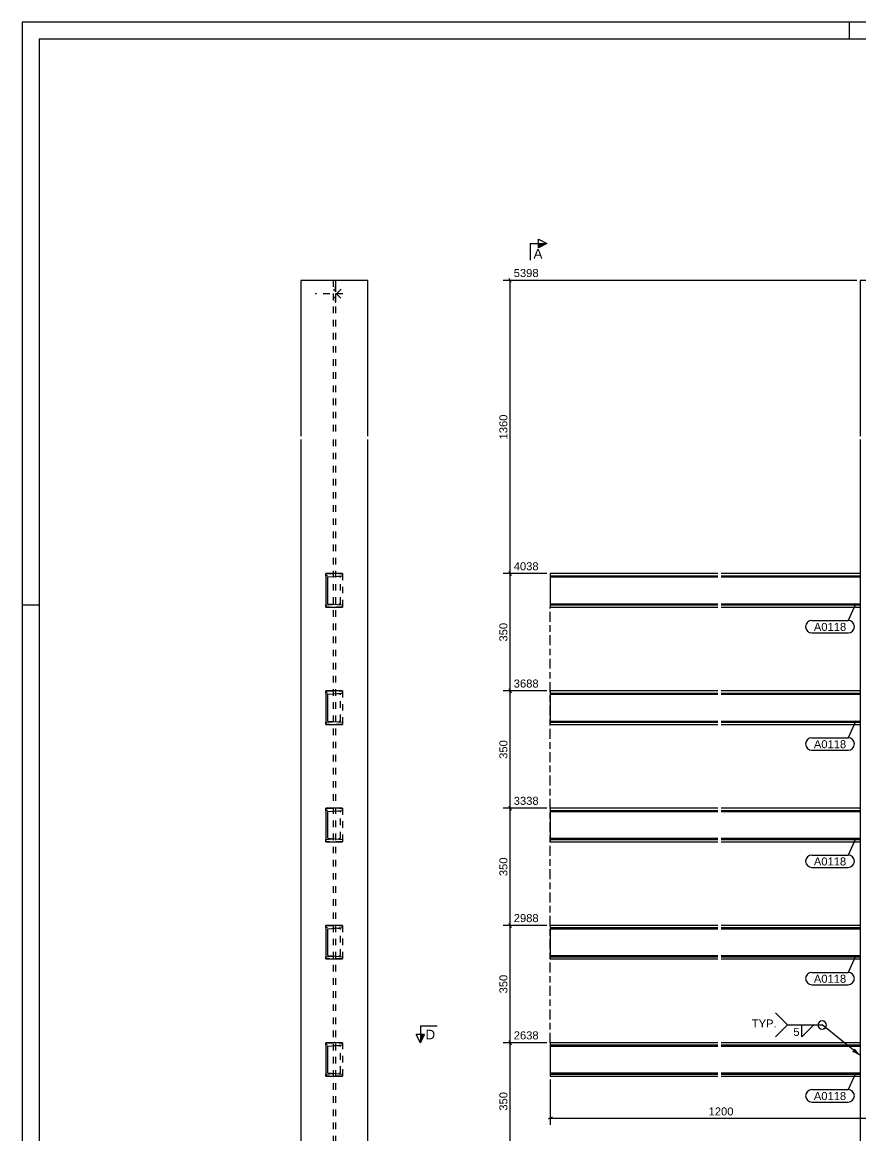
# Model space of a CAD drawing. Header units: millimetres. Extents: x -278 to 563, y -75 to 519.
# Drawn here: x -277.7 to -27.3, y 187.2 to 519.5 of the extents above; entities that cross this region are included whole.
import ezdxf

# ---------------------------------------------------------------- set-up
doc = ezdxf.new("R2010")
doc.units = ezdxf.units.MM
doc.linetypes.add('DXK_LINE_DOT2', pattern=[3.9198, 1.9599, -1.9599])
doc.linetypes.add('DXK_LINE_DOT6', pattern=[6.9771, 2.979, -1.0191, 1.9599, -1.0191])
doc.styles.add('Arial', font='ARIAL.TTF', dxfattribs={"height": 0.2})

# ---------------------------------------------------------------- blocks, each defined once
blk = doc.blocks.new('Unknown-43703786-1768')
at = {"color": 5, "linetype": 'Continuous'}
for p, q in [((563.35, 519.48), (-277.65, 519.48)), ((-277.65, 519.48), (-277.65, -74.52)), ((558.35, 514.48), (-272.65, 514.48)), ((-272.65, 514.48), (-272.65, -69.52))]:
    blk.add_line(p, q, dxfattribs=at)
at = {"color": 7, "linetype": 'Continuous'}
for p, q in [((-30.65, 514.48), (-30.65, 519.48)), ((-272.65, 345.48), (-277.65, 345.48))]:
    blk.add_line(p, q, dxfattribs=at)
blk = doc.blocks.new('Part-43703786-5475 - 5470')
at = {"color": 2, "linetype": 'Continuous'}
for p, q in [((-187, 214.95), (-187, 204.95)), ((-182, 214.95), (-187, 214.95)), ((-186.4, 213.948), (-182, 214.3)), ((-186.4, 205.952), (-186.4, 213.948)), ((-182, 214.3), (-182, 214.95)), ((-187, 204.95), (-182, 204.95)), ((-186.4, 205.952), (-182, 205.6)), ((-182, 205.6), (-182, 204.95))]:
    blk.add_line(p, q, dxfattribs=at)
blk = doc.blocks.new('Part-43703786-5476 - 5470')
at = {"color": 7, "linetype": 'DXK_LINE_DOT2'}
for p, q in [((-187, 214.3), (-187, 214.95)), ((-187, 214.95), (-182, 214.95)), ((-182.6, 213.948), (-187, 214.3)), ((-182.6, 205.952), (-182.6, 213.948)), ((-182, 214.95), (-182, 204.95)), ((-187, 205.6), (-182.6, 205.952)), ((-187, 204.95), (-187, 205.6)), ((-182, 204.95), (-187, 204.95))]:
    blk.add_line(p, q, dxfattribs=at)
blk = doc.blocks.new('Part-43703786-5477 - 5470')
at = {"color": 2, "linetype": 'Continuous'}
for p, q in [((-187, 249.95), (-187, 239.95)), ((-182, 249.95), (-187, 249.95)), ((-186.4, 248.948), (-182, 249.3)), ((-182, 249.3), (-182, 249.95)), ((-186.4, 240.952), (-186.4, 248.948)), ((-187, 239.95), (-182, 239.95)), ((-186.4, 240.952), (-182, 240.6)), ((-182, 240.6), (-182, 239.95))]:
    blk.add_line(p, q, dxfattribs=at)
blk = doc.blocks.new('Part-43703786-5478 - 5470')
at = {"color": 7, "linetype": 'DXK_LINE_DOT2'}
for p, q in [((-187, 249.3), (-187, 249.95)), ((-187, 249.95), (-182, 249.95)), ((-182.6, 248.948), (-187, 249.3)), ((-182, 249.95), (-182, 239.95)), ((-182.6, 240.952), (-182.6, 248.948)), ((-187, 240.6), (-182.6, 240.952)), ((-187, 239.95), (-187, 240.6)), ((-182, 239.95), (-187, 239.95))]:
    blk.add_line(p, q, dxfattribs=at)
blk = doc.blocks.new('Part-43703786-5479 - 5470')
at = {"color": 2, "linetype": 'Continuous'}
for p, q in [((-187, 284.95), (-187, 274.95)), ((-182, 284.95), (-187, 284.95)), ((-186.4, 283.948), (-182, 284.3)), ((-186.4, 275.952), (-186.4, 283.948)), ((-182, 284.3), (-182, 284.95)), ((-186.4, 275.952), (-182, 275.6)), ((-187, 274.95), (-182, 274.95)), ((-182, 275.6), (-182, 274.95))]:
    blk.add_line(p, q, dxfattribs=at)
blk = doc.blocks.new('Part-43703786-5480 - 5470')
at = {"color": 7, "linetype": 'DXK_LINE_DOT2'}
for p, q in [((-187, 284.3), (-187, 284.95)), ((-187, 284.95), (-182, 284.95)), ((-182.6, 283.948), (-187, 284.3)), ((-182.6, 275.952), (-182.6, 283.948)), ((-182, 284.95), (-182, 274.95)), ((-187, 275.6), (-182.6, 275.952)), ((-187, 274.95), (-187, 275.6)), ((-182, 274.95), (-187, 274.95))]:
    blk.add_line(p, q, dxfattribs=at)
blk = doc.blocks.new('Part-43703786-5481 - 5470')
at = {"color": 2, "linetype": 'Continuous'}
for p, q in [((-187, 319.95), (-187, 309.95)), ((-182, 319.95), (-187, 319.95)), ((-186.4, 318.948), (-182, 319.3)), ((-182, 319.3), (-182, 319.95)), ((-186.4, 310.952), (-186.4, 318.948)), ((-187, 309.95), (-182, 309.95)), ((-186.4, 310.952), (-182, 310.6)), ((-182, 310.6), (-182, 309.95))]:
    blk.add_line(p, q, dxfattribs=at)
blk = doc.blocks.new('Part-43703786-5482 - 5470')
at = {"color": 7, "linetype": 'DXK_LINE_DOT2'}
for p, q in [((-187, 319.3), (-187, 319.95)), ((-187, 319.95), (-182, 319.95)), ((-182.6, 318.948), (-187, 319.3)), ((-182, 319.95), (-182, 309.95)), ((-182.6, 310.952), (-182.6, 318.948)), ((-187, 310.6), (-182.6, 310.952)), ((-187, 309.95), (-187, 310.6)), ((-182, 309.95), (-187, 309.95))]:
    blk.add_line(p, q, dxfattribs=at)
blk = doc.blocks.new('Part-43703786-5483 - 5470')
at = {"color": 2, "linetype": 'Continuous'}
for p, q in [((-187, 354.95), (-187, 344.95)), ((-182, 354.95), (-187, 354.95)), ((-186.4, 353.948), (-182, 354.3)), ((-186.4, 345.952), (-186.4, 353.948)), ((-182, 354.3), (-182, 354.95)), ((-186.4, 345.952), (-182, 345.6)), ((-182, 345.6), (-182, 344.95)), ((-187, 344.95), (-182, 344.95))]:
    blk.add_line(p, q, dxfattribs=at)
blk = doc.blocks.new('Part-43703786-5484 - 5470')
at = {"color": 7, "linetype": 'DXK_LINE_DOT2'}
for p, q in [((-187, 354.3), (-187, 354.95)), ((-187, 354.95), (-182, 354.95)), ((-182.6, 353.948), (-187, 354.3)), ((-182.6, 345.952), (-182.6, 353.948)), ((-182, 354.95), (-182, 344.95)), ((-187, 345.6), (-182.6, 345.952)), ((-187, 344.95), (-187, 345.6)), ((-182, 344.95), (-187, 344.95))]:
    blk.add_line(p, q, dxfattribs=at)
blk = doc.blocks.new('Part-43703786-5486 - 5470')
at = {"color": 2, "linetype": 'Continuous'}
for p, q in [((-174.5, 442.45), (-194.5, 442.45)), ((-194.5, 442.45), (-194.5, 395.95)), ((-174.5, 395.95), (-174.5, 442.45)), ((-183.87, 438.45), (-182.47, 439.85)), ((-183.87, 438.45), (-182.57, 437.15)), ((-194.5, 394.95), (-194.5, 57.95)), ((-174.5, 57.95), (-174.5, 394.95))]:
    blk.add_line(p, q, dxfattribs=at)
at = {"color": 7, "linetype": 'DXK_LINE_DOT2'}
for p, q in [((-184.82, 442.45), (-184.82, 395.95)), ((-184.17, 442.45), (-184.17, 395.95)), ((-184.82, 394.95), (-184.82, 57.95)), ((-184.17, 394.95), (-184.17, 57.95))]:
    blk.add_line(p, q, dxfattribs=at)
blk = doc.blocks.new('Bolt-43703786-5488 - 5470')
at = {"color": 3, "linetype": 'DXK_LINE_DOT2'}
for p, q in [((-184.175, 439.55), (-184.825, 439.55)), ((-184.175, 439.55), (-184.825, 439.55)), ((-181.925, 438.45), (-190.175, 438.45)), ((-181.925, 438.45), (-190.175, 438.45)), ((-184.175, 437.35), (-184.825, 437.35)), ((-184.175, 437.35), (-184.825, 437.35))]:
    blk.add_line(p, q, dxfattribs=at)
blk = doc.blocks.new('Surfacing-43703786-5493 - 5470')
at = {"color": 246, "linetype": 'DXK_LINE_DOT2'}
for p, q in [((-184.175, 440.95), (-184.175, 435.95)), ((-184.175, 440.95), (-184.125, 440.95)), ((-184.125, 440.95), (-184.125, 435.95)), ((-184.175, 435.95), (-184.125, 435.95))]:
    blk.add_line(p, q, dxfattribs=at)
blk = doc.blocks.new('Surfacing-43703786-5494 - 5470')
at = {"color": 246, "linetype": 'DXK_LINE_DOT2'}
for p, q in [((-184.175, 440.95), (-184.175, 435.95)), ((-184.175, 440.95), (-184.125, 440.95)), ((-184.125, 440.95), (-184.125, 435.95)), ((-184.175, 435.95), (-184.125, 435.95))]:
    blk.add_line(p, q, dxfattribs=at)
blk = doc.blocks.new('Part-43703786-5001 - 4962')
at = {"color": 2, "linetype": 'Continuous'}
for p, q in [((-120, 214.95), (-120, 204.95)), ((-70, 214.95), (-120, 214.95)), ((-120, 214.3), (-70, 214.3)), ((-120, 213.948), (-70, 213.948)), ((-27.5, 214.95), (-69, 214.95)), ((-69, 214.3), (-27.5, 214.3)), ((-69, 213.948), (-27.5, 213.948)), ((-120, 205.952), (-70, 205.952)), ((-120, 205.6), (-70, 205.6)), ((-120, 204.95), (-70, 204.95)), ((-69, 205.952), (-27.5, 205.952)), ((-69, 205.6), (-27.5, 205.6)), ((-69, 204.95), (-27.5, 204.95))]:
    blk.add_line(p, q, dxfattribs=at)
at = {"color": 7, "linetype": 'DXK_LINE_DOT2'}
blk.add_line((-27.5, 214.95), (-27.5, 204.95), dxfattribs=at)
blk = doc.blocks.new('Part-43703786-5003 - 4962')
at = {"color": 2, "linetype": 'Continuous'}
for p, q in [((-120, 249.95), (-120, 239.95)), ((-70, 249.95), (-120, 249.95)), ((-120, 249.3), (-70, 249.3)), ((-27.5, 249.95), (-69, 249.95)), ((-69, 249.3), (-27.5, 249.3)), ((-120, 248.948), (-70, 248.948)), ((-69, 248.948), (-27.5, 248.948)), ((-120, 240.952), (-70, 240.952)), ((-120, 240.6), (-70, 240.6)), ((-120, 239.95), (-70, 239.95)), ((-69, 240.952), (-27.5, 240.952)), ((-69, 240.6), (-27.5, 240.6)), ((-69, 239.95), (-27.5, 239.95))]:
    blk.add_line(p, q, dxfattribs=at)
at = {"color": 7, "linetype": 'DXK_LINE_DOT2'}
blk.add_line((-27.5, 249.95), (-27.5, 239.95), dxfattribs=at)
blk = doc.blocks.new('Part-43703786-5005 - 4962')
at = {"color": 2, "linetype": 'Continuous'}
for p, q in [((-120, 284.95), (-120, 274.95)), ((-70, 284.95), (-120, 284.95)), ((-120, 284.3), (-70, 284.3)), ((-120, 283.948), (-70, 283.948)), ((-27.5, 284.95), (-69, 284.95)), ((-69, 284.3), (-27.5, 284.3)), ((-69, 283.948), (-27.5, 283.948)), ((-120, 275.952), (-70, 275.952)), ((-69, 275.952), (-27.5, 275.952)), ((-120, 275.6), (-70, 275.6)), ((-120, 274.95), (-70, 274.95)), ((-69, 275.6), (-27.5, 275.6)), ((-69, 274.95), (-27.5, 274.95))]:
    blk.add_line(p, q, dxfattribs=at)
at = {"color": 7, "linetype": 'DXK_LINE_DOT2'}
blk.add_line((-27.5, 284.95), (-27.5, 274.95), dxfattribs=at)
blk = doc.blocks.new('Part-43703786-5007 - 4962')
at = {"color": 2, "linetype": 'Continuous'}
for p, q in [((-120, 319.95), (-120, 309.95)), ((-70, 319.95), (-120, 319.95)), ((-120, 319.3), (-70, 319.3)), ((-27.5, 319.95), (-69, 319.95)), ((-69, 319.3), (-27.5, 319.3)), ((-120, 318.948), (-70, 318.948)), ((-69, 318.948), (-27.5, 318.948)), ((-120, 310.952), (-70, 310.952)), ((-120, 310.6), (-70, 310.6)), ((-120, 309.95), (-70, 309.95)), ((-69, 310.952), (-27.5, 310.952)), ((-69, 310.6), (-27.5, 310.6)), ((-69, 309.95), (-27.5, 309.95))]:
    blk.add_line(p, q, dxfattribs=at)
at = {"color": 7, "linetype": 'DXK_LINE_DOT2'}
blk.add_line((-27.5, 319.95), (-27.5, 309.95), dxfattribs=at)
blk = doc.blocks.new('Part-43703786-5009 - 4962')
at = {"color": 2, "linetype": 'Continuous'}
for p, q in [((-120, 354.95), (-120, 344.95)), ((-70, 354.95), (-120, 354.95)), ((-120, 354.3), (-70, 354.3)), ((-120, 353.948), (-70, 353.948)), ((-27.5, 354.95), (-69, 354.95)), ((-69, 354.3), (-27.5, 354.3)), ((-69, 353.948), (-27.5, 353.948)), ((-120, 345.952), (-70, 345.952)), ((-120, 345.6), (-70, 345.6)), ((-69, 345.952), (-27.5, 345.952)), ((-69, 345.6), (-27.5, 345.6)), ((-120, 344.95), (-70, 344.95)), ((-69, 344.95), (-27.5, 344.95))]:
    blk.add_line(p, q, dxfattribs=at)
at = {"color": 7, "linetype": 'DXK_LINE_DOT2'}
blk.add_line((-27.5, 354.95), (-27.5, 344.95), dxfattribs=at)
blk = doc.blocks.new('Part-43703786-5012 - 4962')
at = {"color": 2, "linetype": 'Continuous'}
for p, q in [((-27.5, 442.45), (-27.5, 395.95)), ((-8.5, 442.45), (-27.5, 442.45)), ((-27.5, 394.95), (-27.5, 57.95))]:
    blk.add_line(p, q, dxfattribs=at)
blk = doc.blocks.new('Line-43703786-7400 - 4962')
at = {"color": 1, "linetype": 'DXK_LINE_DOT6'}
blk.add_line((-120, 214.95), (-120, 344.95), dxfattribs=at)
blk = doc.blocks.new('StraightDimension-43703786-5696 - 4962')
at = {"color": 7, "linetype": 'Continuous'}
for p, q in [((-28.5, 442.45), (-134.05, 442.45)), ((-131.7, 441.85), (-132.3, 443.05)), ((-132, 354.95), (-132, 442.45)), ((-132.3, 355.55), (-131.7, 354.35)), ((-121, 354.95), (-134.05, 354.95))]:
    blk.add_line(p, q, dxfattribs=at)
at = {"color": 0, "linetype": 'Continuous'}
blk.add_wipeout([(-122.99, 442.95), (-122.99, 446.45), (-131.4, 446.45), (-131.4, 442.95)], dxfattribs=at)
at = {"color": 0}
blk.add_wipeout([(-132.3, 402.91), (-135.8, 402.91), (-135.8, 394.49), (-132.3, 394.49)], dxfattribs=at)
at = {"color": 7, "linetype": 'Continuous', "style": 'Arial'}
blk.add_text('5398', height=2.388, dxfattribs=at).set_placement((-130.9, 443.45))
at = {"color": 7, "style": 'Arial'}
blk.add_text('1360', height=2.388, rotation=90.0002, dxfattribs=at).set_placement((-132.8, 394.99))
blk = doc.blocks.new('StraightDimension-43703786-5697 - 4962')
at = {"color": 7, "linetype": 'Continuous'}
for p, q in [((-131.7, 354.35), (-132.3, 355.55)), ((-121, 354.95), (-134.05, 354.95)), ((-132, 319.95), (-132, 354.95)), ((-121, 319.95), (-134.05, 319.95)), ((-132.3, 320.55), (-131.7, 319.35))]:
    blk.add_line(p, q, dxfattribs=at)
at = {"color": 0, "linetype": 'Continuous'}
blk.add_wipeout([(-122.99, 355.45), (-122.99, 358.95), (-131.4, 358.95), (-131.4, 355.45)], dxfattribs=at)
at = {"color": 0}
blk.add_wipeout([(-132.3, 340.73), (-135.8, 340.73), (-135.8, 334.17), (-132.3, 334.17)], dxfattribs=at)
at = {"color": 7, "linetype": 'Continuous', "style": 'Arial'}
blk.add_text('4038', height=2.388, dxfattribs=at).set_placement((-130.9, 355.95))
at = {"color": 7, "style": 'Arial'}
blk.add_text('350', height=2.388, rotation=90.0002, dxfattribs=at).set_placement((-132.8, 334.67))
blk = doc.blocks.new('StraightDimension-43703786-5698 - 4962')
at = {"color": 7, "linetype": 'Continuous'}
for p, q in [((-121, 319.95), (-134.05, 319.95)), ((-131.7, 319.35), (-132.3, 320.55)), ((-132, 284.95), (-132, 319.95)), ((-121, 284.95), (-134.05, 284.95)), ((-132.3, 285.55), (-131.7, 284.35))]:
    blk.add_line(p, q, dxfattribs=at)
at = {"color": 0, "linetype": 'Continuous'}
blk.add_wipeout([(-122.99, 320.45), (-122.99, 323.95), (-131.4, 323.95), (-131.4, 320.45)], dxfattribs=at)
at = {"color": 0}
blk.add_wipeout([(-132.3, 305.73), (-135.8, 305.73), (-135.8, 299.17), (-132.3, 299.17)], dxfattribs=at)
at = {"color": 7, "linetype": 'Continuous', "style": 'Arial'}
blk.add_text('3688', height=2.388, dxfattribs=at).set_placement((-130.9, 320.95))
at = {"color": 7, "style": 'Arial'}
blk.add_text('350', height=2.388, rotation=90.0002, dxfattribs=at).set_placement((-132.8, 299.67))
blk = doc.blocks.new('StraightDimension-43703786-5699 - 4962')
at = {"color": 7, "linetype": 'Continuous'}
for p, q in [((-121, 284.95), (-134.05, 284.95)), ((-131.7, 284.35), (-132.3, 285.55)), ((-132, 249.95), (-132, 284.95)), ((-121, 249.95), (-134.05, 249.95)), ((-132.3, 250.55), (-131.7, 249.35))]:
    blk.add_line(p, q, dxfattribs=at)
at = {"color": 0, "linetype": 'Continuous'}
blk.add_wipeout([(-122.99, 285.45), (-122.99, 288.95), (-131.4, 288.95), (-131.4, 285.45)], dxfattribs=at)
at = {"color": 0}
blk.add_wipeout([(-132.3, 270.73), (-135.8, 270.73), (-135.8, 264.17), (-132.3, 264.17)], dxfattribs=at)
at = {"color": 7, "linetype": 'Continuous', "style": 'Arial'}
blk.add_text('3338', height=2.388, dxfattribs=at).set_placement((-130.9, 285.95))
at = {"color": 7, "style": 'Arial'}
blk.add_text('350', height=2.388, rotation=90.0002, dxfattribs=at).set_placement((-132.8, 264.67))
blk = doc.blocks.new('StraightDimension-43703786-5700 - 4962')
at = {"color": 7, "linetype": 'Continuous'}
for p, q in [((-121, 249.95), (-134.05, 249.95)), ((-131.7, 249.35), (-132.3, 250.55)), ((-132, 214.95), (-132, 249.95)), ((-121, 214.95), (-134.05, 214.95)), ((-132.3, 215.55), (-131.7, 214.35))]:
    blk.add_line(p, q, dxfattribs=at)
at = {"color": 0, "linetype": 'Continuous'}
blk.add_wipeout([(-122.99, 250.45), (-122.99, 253.95), (-131.4, 253.95), (-131.4, 250.45)], dxfattribs=at)
at = {"color": 0}
blk.add_wipeout([(-132.3, 235.73), (-135.8, 235.73), (-135.8, 229.17), (-132.3, 229.17)], dxfattribs=at)
at = {"color": 7, "linetype": 'Continuous', "style": 'Arial'}
blk.add_text('2988', height=2.388, dxfattribs=at).set_placement((-130.9, 250.95))
at = {"color": 7, "style": 'Arial'}
blk.add_text('350', height=2.388, rotation=90.0002, dxfattribs=at).set_placement((-132.8, 229.67))
blk = doc.blocks.new('StraightDimension-43703786-5701 - 4962')
at = {"color": 7, "linetype": 'Continuous'}
for p, q in [((-121, 214.95), (-134.05, 214.95)), ((-131.7, 214.35), (-132.3, 215.55)), ((-132, 179.95), (-132, 214.95)), ((-111, 179.95), (-134.05, 179.95)), ((-132.3, 180.55), (-131.7, 179.35))]:
    blk.add_line(p, q, dxfattribs=at)
at = {"color": 0, "linetype": 'Continuous'}
blk.add_wipeout([(-122.99, 215.45), (-122.99, 218.95), (-131.4, 218.95), (-131.4, 215.45)], dxfattribs=at)
at = {"color": 0}
blk.add_wipeout([(-132.3, 200.73), (-135.8, 200.73), (-135.8, 194.17), (-132.3, 194.17)], dxfattribs=at)
at = {"color": 7, "linetype": 'Continuous', "style": 'Arial'}
blk.add_text('2638', height=2.388, dxfattribs=at).set_placement((-130.9, 215.95))
at = {"color": 7, "style": 'Arial'}
blk.add_text('350', height=2.388, rotation=90.0002, dxfattribs=at).set_placement((-132.8, 194.67))
blk = doc.blocks.new('StraightDimension-43703786-7407 - 4962')
at = {"color": 7, "linetype": 'Continuous'}
for p, q in [((-120, 203.95), (-120, 190.45)), ((-18, 203.95), (-18, 190.45)), ((-119.4, 192.75), (-120.6, 192.15)), ((-18.6, 192.15), (-17.4, 192.75)), ((-120, 192.45), (-18, 192.45))]:
    blk.add_line(p, q, dxfattribs=at)
at = {"color": 0}
blk.add_wipeout([(-64.79, 192.75), (-64.79, 196.25), (-73.21, 196.25), (-73.21, 192.75)], dxfattribs=at)
at = {"color": 7, "style": 'Arial'}
blk.add_text('1200', height=2.388, dxfattribs=at).set_placement((-72.71, 193.25))
blk = doc.blocks.new('SectionMark-43703786-7530 - 4962')
at = {"color": 0, "linetype": 'Continuous'}
for points in [[(-154.37, 215.95), (-154.37, 218.95), (-157.26, 218.95), (-157.26, 215.95)], [(143.33, 215.95), (143.33, 218.95), (140.44, 218.95), (140.44, 215.95)]]:
    blk.add_wipeout(points, dxfattribs=at)
at = {"linetype": 'Continuous'}
for points in [[(-158.76, 217.45), (-157.51, 217.45), (-158.76, 214.95)], [(143.58, 217.45), (144.83, 217.45), (144.83, 214.95)]]:
    blk.add_hatch(color=6, dxfattribs=at).paths.add_polyline_path(points)
at = {"color": 6, "linetype": 'Continuous'}
for p, q in [((-158.76, 219.95), (-153.76, 219.95)), ((-158.76, 219.95), (-158.76, 214.95)), ((144.83, 219.95), (139.83, 219.95)), ((144.83, 219.95), (144.83, 214.95)), ((-158.76, 214.95), (-160.01, 217.45)), ((-157.51, 217.45), (-160.01, 217.45)), ((-158.76, 214.95), (-157.51, 217.45)), ((143.58, 217.45), (146.08, 217.45)), ((144.83, 214.95), (143.58, 217.45)), ((146.08, 217.45), (144.83, 214.95))]:
    blk.add_line(p, q, dxfattribs=at)
at = {"color": 6, "linetype": 'Continuous', "style": 'Arial'}
for p in [(-157.26, 215.95), (140.44, 215.95)]:
    blk.add_text('D', height=2.87, dxfattribs=at).set_placement(p)
blk = doc.blocks.new('Mark-43703786-5042 - 4962')
at = {"color": 0}
blk.add_wipeout([(-31.65, 197.85), (-31.65, 200.35), (-41.29, 200.35), (-41.29, 197.85)], dxfattribs=at)
blk.add_wipeout([(-31.65, 197.85), (-31.65, 200.35), (-41.29, 200.35), (-41.29, 197.85)], dxfattribs=at)
at = {"color": 3, "linetype": 'Continuous'}
for p, q in [((-28.8, 205.98), (-31.05, 200.95)), ((-41.89, 200.95), (-31.05, 200.95)), ((-41.89, 197.25), (-31.05, 197.25))]:
    blk.add_line(p, q, dxfattribs=at)
for centre, start, end in [((-41.89, 199.1), 90, 270), ((-31.05, 199.1), 270, 90)]:
    blk.add_arc(centre, 1.85, start, end, dxfattribs=at)
at = {"color": 3, "style": 'Arial'}
blk.add_text('A0118', height=2.388, dxfattribs=at).set_placement((-41.29, 197.85))
blk = doc.blocks.new('Mark-43703786-5044 - 4962')
at = {"color": 0}
blk.add_wipeout([(-31.65, 232.85), (-31.65, 235.35), (-41.29, 235.35), (-41.29, 232.85)], dxfattribs=at)
blk.add_wipeout([(-31.65, 232.85), (-31.65, 235.35), (-41.29, 235.35), (-41.29, 232.85)], dxfattribs=at)
at = {"color": 3, "linetype": 'Continuous'}
for p, q in [((-28.8, 240.98), (-31.05, 235.95)), ((-41.89, 235.95), (-31.05, 235.95)), ((-41.89, 232.25), (-31.05, 232.25))]:
    blk.add_line(p, q, dxfattribs=at)
for centre, start, end in [((-41.89, 234.1), 90, 270), ((-31.05, 234.1), 270, 90)]:
    blk.add_arc(centre, 1.85, start, end, dxfattribs=at)
at = {"color": 3, "style": 'Arial'}
blk.add_text('A0118', height=2.388, dxfattribs=at).set_placement((-41.29, 232.85))
blk = doc.blocks.new('Mark-43703786-5046 - 4962')
at = {"color": 0}
blk.add_wipeout([(-31.65, 267.85), (-31.65, 270.35), (-41.29, 270.35), (-41.29, 267.85)], dxfattribs=at)
blk.add_wipeout([(-31.65, 267.85), (-31.65, 270.35), (-41.29, 270.35), (-41.29, 267.85)], dxfattribs=at)
at = {"color": 3, "linetype": 'Continuous'}
for p, q in [((-28.8, 275.98), (-31.05, 270.95)), ((-41.89, 270.95), (-31.05, 270.95)), ((-41.89, 267.25), (-31.05, 267.25))]:
    blk.add_line(p, q, dxfattribs=at)
for centre, start, end in [((-41.89, 269.1), 90, 270), ((-31.05, 269.1), 270, 90)]:
    blk.add_arc(centre, 1.85, start, end, dxfattribs=at)
at = {"color": 3, "style": 'Arial'}
blk.add_text('A0118', height=2.388, dxfattribs=at).set_placement((-41.29, 267.85))
blk = doc.blocks.new('Mark-43703786-5048 - 4962')
at = {"color": 0}
blk.add_wipeout([(-31.65, 302.85), (-31.65, 305.35), (-41.29, 305.35), (-41.29, 302.85)], dxfattribs=at)
blk.add_wipeout([(-31.65, 302.85), (-31.65, 305.35), (-41.29, 305.35), (-41.29, 302.85)], dxfattribs=at)
at = {"color": 3, "linetype": 'Continuous'}
for p, q in [((-28.8, 310.98), (-31.05, 305.95)), ((-41.89, 305.95), (-31.05, 305.95)), ((-41.89, 302.25), (-31.05, 302.25))]:
    blk.add_line(p, q, dxfattribs=at)
for centre, start, end in [((-41.89, 304.1), 90, 270), ((-31.05, 304.1), 270, 90)]:
    blk.add_arc(centre, 1.85, start, end, dxfattribs=at)
at = {"color": 3, "style": 'Arial'}
blk.add_text('A0118', height=2.388, dxfattribs=at).set_placement((-41.29, 302.85))
blk = doc.blocks.new('Mark-43703786-5050 - 4962')
at = {"color": 0}
blk.add_wipeout([(-31.65, 337.85), (-31.65, 340.35), (-41.29, 340.35), (-41.29, 337.85)], dxfattribs=at)
blk.add_wipeout([(-31.65, 337.85), (-31.65, 340.35), (-41.29, 340.35), (-41.29, 337.85)], dxfattribs=at)
at = {"color": 3, "linetype": 'Continuous'}
for p, q in [((-28.8, 345.98), (-31.05, 340.95)), ((-41.89, 340.95), (-31.05, 340.95)), ((-41.89, 337.25), (-31.05, 337.25))]:
    blk.add_line(p, q, dxfattribs=at)
for centre, start, end in [((-41.89, 339.1), 90, 270), ((-31.05, 339.1), 270, 90)]:
    blk.add_arc(centre, 1.85, start, end, dxfattribs=at)
at = {"color": 3, "style": 'Arial'}
blk.add_text('A0118', height=2.388, dxfattribs=at).set_placement((-41.29, 337.85))
blk = doc.blocks.new('SectionMark-43703786-5512 - 4962')
at = {"color": 0, "linetype": 'Continuous'}
blk.add_wipeout([(-122.33, 448.95), (-122.33, 451.95), (-125, 451.95), (-125, 448.95)], dxfattribs=at)
at = {"linetype": 'Continuous'}
blk.add_hatch(color=6, dxfattribs=at).paths.add_polyline_path([(-123.5, 452.2), (-123.5, 453.45), (-121, 453.45)])
at = {"color": 6, "linetype": 'Continuous'}
for p, q in [((-126, 453.45), (-126, 448.45)), ((-126, 453.45), (-121, 453.45)), ((-123.5, 452.2), (-123.5, 454.7)), ((-123.5, 454.7), (-121, 453.45)), ((-121, 453.45), (-123.5, 452.2))]:
    blk.add_line(p, q, dxfattribs=at)
at = {"color": 6, "linetype": 'Continuous', "style": 'Arial'}
blk.add_text('A', height=2.87, dxfattribs=at).set_placement((-125, 448.95))
blk = doc.blocks.new('WeldMark-43703786-8325 - 4962')
at = {"linetype": 'Continuous'}
blk.add_hatch(color=3, dxfattribs=at).paths.add_polyline_path([(-29.06, 213.23), (-27.5, 211.18), (-29.84, 212.26)])
at = {"color": 3, "linetype": 'Continuous'}
blk.add_line((-27.5, 211.18), (-38.81, 220.25), dxfattribs=at)
for start, end in [(90, 270), (270, 90)]:
    blk.add_arc((-38.81, 220.25), 1.25, start, end, dxfattribs=at)
at = {"color": 0}
blk.add_wipeout([(-45.36, 216.8), (-45.36, 219.7), (-47.61, 219.7), (-47.61, 216.8)], dxfattribs=at)
at = {"color": 3, "linetype": 'Continuous'}
for p, q in [((-49.16, 220.25), (-52.74, 223.83)), ((-49.16, 220.25), (-52.74, 216.68)), ((-49.16, 220.25), (-38.81, 220.25)), ((-44.85, 220.25), (-41.28, 220.25)), ((-41.28, 220.25), (-44.85, 216.68)), ((-44.85, 216.68), (-44.85, 220.25))]:
    blk.add_line(p, q, dxfattribs=at)
at = {"color": 3, "style": 'Arial'}
blk.add_text('5', height=2.39, dxfattribs=at).set_placement((-47.41, 217))
at = {"color": 0, "linetype": 'Continuous'}
blk.add_wipeout([(-52.41, 219.5), (-52.41, 222), (-59.82, 222), (-59.82, 219.5)], dxfattribs=at)
at = {"color": 3, "linetype": 'Continuous', "style": 'Arial'}
blk.add_text('TYP.', height=2.388, dxfattribs=at).set_placement((-59.82, 219.5))

msp = doc.modelspace()

# ---------------------------------------------------------------- block references
for name in ['Unknown-43703786-1768', 'Part-43703786-5486 - 5470', 'Part-43703786-5012 - 4962', 'Bolt-43703786-5488 - 5470', 'Surfacing-43703786-5493 - 5470', 'Surfacing-43703786-5494 - 5470', 'Part-43703786-5483 - 5470', 'Part-43703786-5484 - 5470', 'Part-43703786-5009 - 4962', 'Line-43703786-7400 - 4962', 'Part-43703786-5481 - 5470', 'Part-43703786-5482 - 5470', 'Part-43703786-5007 - 4962', 'Part-43703786-5479 - 5470', 'Part-43703786-5480 - 5470', 'Part-43703786-5005 - 4962', 'Part-43703786-5477 - 5470', 'Part-43703786-5478 - 5470', 'Part-43703786-5003 - 4962', 'Part-43703786-5475 - 5470', 'Part-43703786-5476 - 5470', 'Part-43703786-5001 - 4962']:
    msp.add_blockref(name, (0, 0))

# ---------------------------------------------------------------- next in the draw order: block references
for name in ['StraightDimension-43703786-5696 - 4962', 'Mark-43703786-5050 - 4962', 'Mark-43703786-5048 - 4962', 'Mark-43703786-5046 - 4962', 'Mark-43703786-5044 - 4962']:
    msp.add_blockref(name, (0, 0))

# ---------------------------------------------------------------- next in the draw order: block references
msp.add_blockref('StraightDimension-43703786-5697 - 4962', (0, 0))

# ---------------------------------------------------------------- next in the draw order: block references
msp.add_blockref('StraightDimension-43703786-5698 - 4962', (0, 0))

# ---------------------------------------------------------------- next in the draw order: block references
msp.add_blockref('StraightDimension-43703786-5699 - 4962', (0, 0))

# ---------------------------------------------------------------- next in the draw order: block references
msp.add_blockref('StraightDimension-43703786-5700 - 4962', (0, 0))

# ---------------------------------------------------------------- next in the draw order: block references
msp.add_blockref('StraightDimension-43703786-5701 - 4962', (0, 0))

# ---------------------------------------------------------------- next in the draw order: block references
for name in ['SectionMark-43703786-7530 - 4962', 'StraightDimension-43703786-7407 - 4962']:
    msp.add_blockref(name, (0, 0))

# ---------------------------------------------------------------- next in the draw order: block references
for name in ['SectionMark-43703786-5512 - 4962', 'WeldMark-43703786-8325 - 4962', 'Mark-43703786-5042 - 4962']:
    msp.add_blockref(name, (0, 0))

doc.saveas('drawing.dxf')
